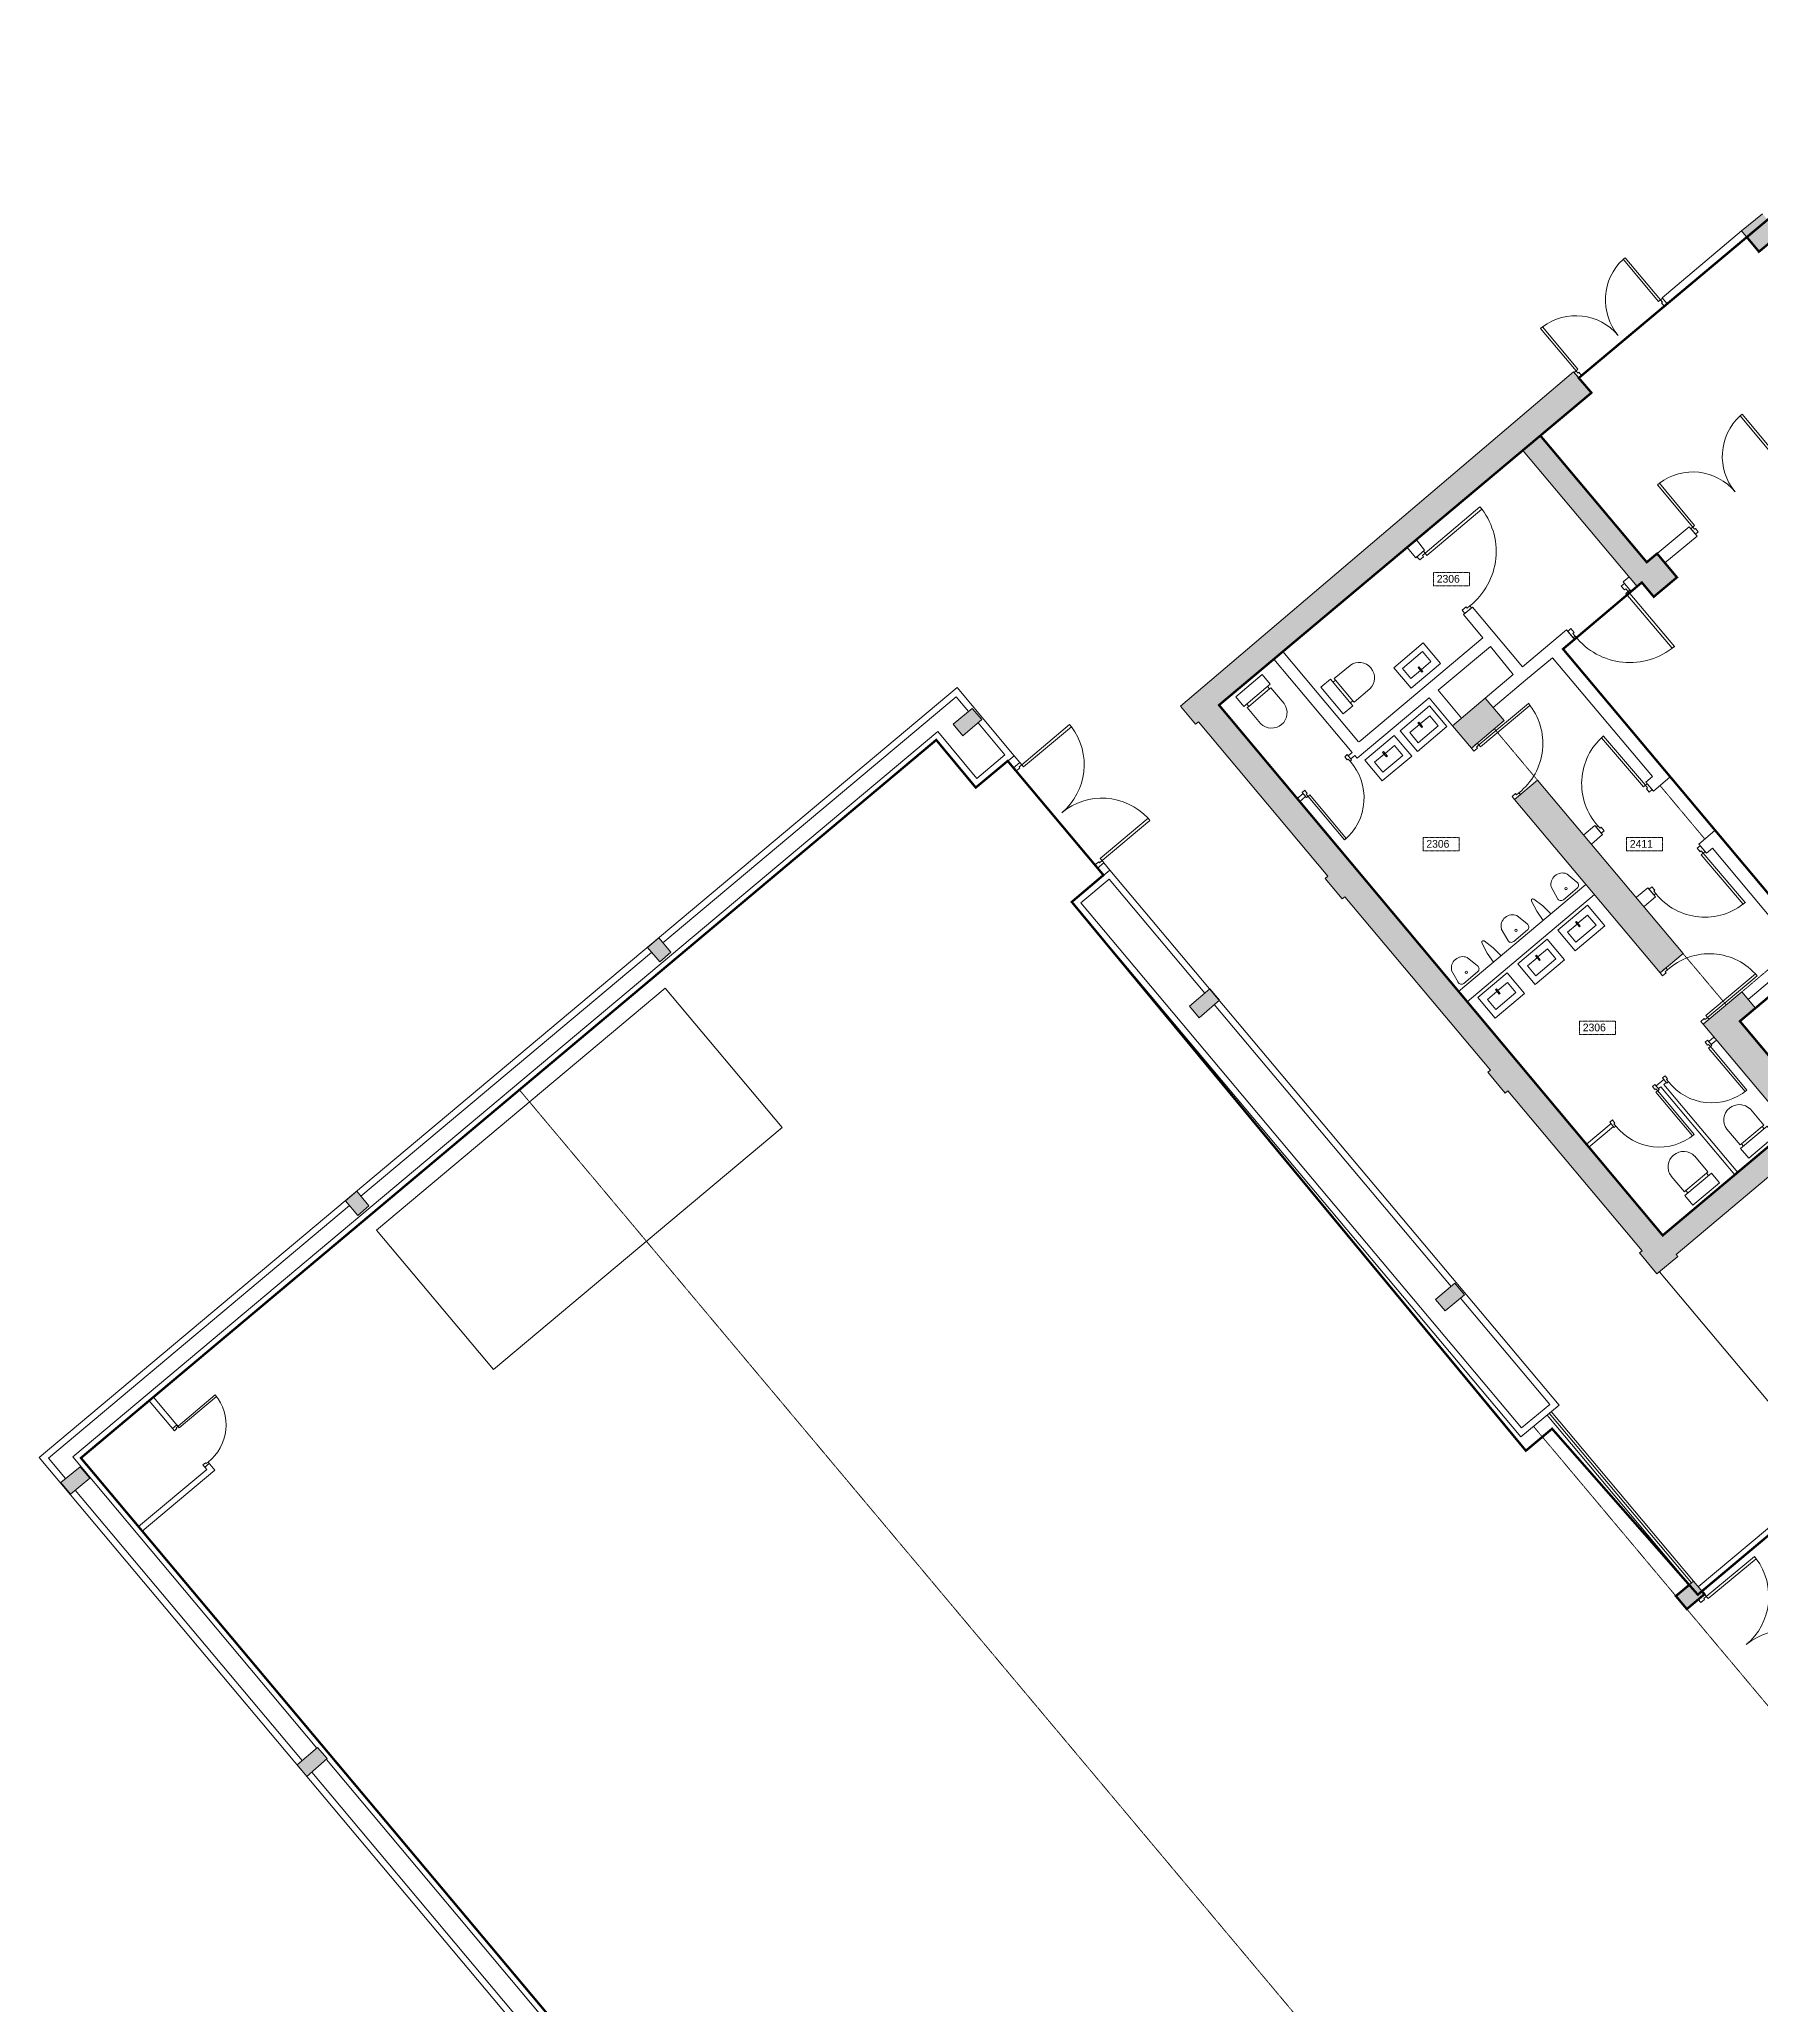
# Model space of a CAD drawing. Header units: millimetres. Extents: x 62976 to 1097852, y -110926 to 167100.
# Drawn here: x 376092 to 398420, y -49876 to -24384 of the extents above; entities that cross this region are included whole.
import ezdxf

# ---------------------------------------------------------------- set-up
doc = ezdxf.new("R2010")
doc.units = ezdxf.units.MM
doc.linetypes.add('HIDDENX2', pattern=[0.75, 0.5, -0.25])
for name, color, linetype, lineweight in [('BLOCKS', 8, 'Continuous', 15), ('Ceiling', 45, 'HIDDENX2', 15), ('GIA', 84, 'Continuous', 15), ('NIA', 30, 'Continuous', 15), ('Partitions', 155, 'Continuous', 15), ('WALLS', 7, 'Continuous', 15)]:
    doc.layers.add(name, color=color, linetype=linetype, lineweight=lineweight)
doc.layers.add('Whatch', color=7, linetype='Continuous', lineweight=15, true_color=0xa8a8a8)
doc.styles.add('Century Gothic', font='GOTHIC.TTF')

# ---------------------------------------------------------------- blocks, each defined once
blk = doc.blocks.new('DOOR 840')
at = {"layer": 'BLOCKS'}
for p, q in [((-582, 249), (-582, -591)), ((-582, -591), (-582, 249)), ((-548, 249), (-582, 249)), ((-548, -591), (-548, 248)), ((-612, -691), (-612, -591)), ((-582, -591), (-612, -591)), ((-548, -591), (-582, -591)), ((-582, -632), (-582, -591)), ((-562, -632), (-582, -632)), ((-562, -691), (-562, -632)), ((208, -632), (228, -632)), ((208, -691), (208, -632)), ((228, -632), (228, -591)), ((228, -591), (258, -591)), ((258, -691), (258, -591)), ((-562, -691), (-612, -691)), ((208, -691), (258, -691))]:
    blk.add_line(p, q, dxfattribs=at)
blk.add_arc((-586, -565), 814, 358.1575, 89.7593, dxfattribs=at)
blk = doc.blocks.new('wc')
at = {"layer": 'BLOCKS'}
for p, q in [((36874, 129352), (36874, 129084)), ((37274, 129084), (37274, 129352)), ((37299, 129044), (36849, 129044)), ((36849, 129044), (36849, 128881)), ((36874, 129084), (36899, 129084)), ((36899, 129044), (36899, 129084)), ((36899, 129084), (37249, 129084)), ((37249, 129084), (37249, 129044)), ((37274, 129084), (37249, 129084)), ((37299, 128881), (37299, 129044)), ((36849, 128881), (37299, 128881))]:
    blk.add_line(p, q, dxfattribs=at)
blk.add_arc((37074, 129339), 200, 3.8042, 176.1958, dxfattribs=at)
blk = doc.blocks.new('sink wc')
at = {"layer": 'BLOCKS'}
for p, q in [((36043, 129595), (36543, 129595)), ((36043, 129245), (36043, 129595)), ((36285, 129525), (36285, 129448)), ((36285, 129525), (36300, 129525)), ((36300, 129525), (36300, 129448)), ((36543, 129595), (36543, 129245)), ((36543, 129245), (36043, 129245)), ((36123, 129495), (36285, 129495)), ((36123, 129325), (36123, 129495)), ((36463, 129325), (36123, 129325)), ((36300, 129448), (36285, 129448)), ((36300, 129495), (36463, 129495)), ((36463, 129495), (36463, 129325))]:
    blk.add_line(p, q, dxfattribs=at)
blk = doc.blocks.new('bide')
at = {"layer": 'BLOCKS'}
for p, q in [((114921, 102425), (114921, 102193)), ((114984, 102473), (115151, 102442)), ((114984, 102145), (115152, 102177))]:
    blk.add_line(p, q, dxfattribs=at)
blk.add_circle((115011, 102309), 15, dxfattribs=at)
for centre, radius, start, end in [((114971, 102425), 50, 74.0546, 180), ((115082, 102309), 149, 298.0058, 62.5661), ((114971, 102193), 50, 180, 285.9454)]:
    blk.add_arc(centre, radius, start, end, dxfattribs=at)
blk = doc.blocks.new('DOUBLE DOOR')
at = {"layer": 'BLOCKS'}
for p, q in [((-1520, -760), (-1555, -760)), ((-1555, -760), (-1555, -860)), ((-1555, -860), (-1505, -860)), ((-1520, -760), (-1520, -800)), ((-1520, -800), (-1505, -800)), ((-1505, -800), (-1505, -860)), ((-15, -800), (-15, -860)), ((0, -800), (-15, -800)), ((35, -860), (-15, -860)), ((0, -760), (35, -760)), ((0, -760), (0, -800)), ((35, -760), (35, -860))]:
    blk.add_line(p, q, dxfattribs=at)
for points in [[(-1485, -760), (-1485, 0), (-1520, 0), (-1520, -760)], [(-35, -760), (-35, 0), (0, 0), (0, -760)]]:
    blk.add_lwpolyline(points, close=True, dxfattribs=at)
for centre, start, end in [((-1521, -761), 0.0439, 87.2558), ((1, -761), 92.7442, 179.9561)]:
    blk.add_arc(centre, 761, start, end, dxfattribs=at)

msp = doc.modelspace()

# ---------------------------------------------------------------- hatches: boundary and pattern name
at = {"layer": 'Whatch', "ltscale": 2}
h = msp.add_hatch(color=256, dxfattribs=at)
h.dxf.hatch_style = 1
h.paths.add_polyline_path([(399593, -38174), (399223, -37734), (398896, -38009), (398150, -37120), (398352, -36950), (398175, -36740), (397674, -37160), (398805, -38507), (397149, -39898), (391390, -33023), (395337, -29720), (396816, -31482), (396878, -31429), (397033, -31615), (397334, -31364), (397076, -31055), (396942, -31168), (395567, -29522), (396225, -28969), (396061, -28777), (396060, -28777), (396038, -28750), (395994, -28699), (390896, -33033), (391091, -33267), (391127, -33237), (392804, -35238), (392769, -35268), (392993, -35531), (393025, -35505), (394914, -37756), (394882, -37782), (395106, -38052), (395138, -38025), (396882, -40098), (396850, -40126), (397074, -40396), (397344, -40172), (397322, -40147), (398999, -38734), (399459, -39283), (399599, -39166), (399109, -38582)])
h.paths.add_polyline_path([(395525, -33994), (395226, -34245), (397115, -36494), (397191, -36430), (397413, -36243)], flags=17)
h.paths.add_polyline_path([(395093, -33221), (394846, -32930), (394422, -33287), (394667, -33579), (394744, -33514)], flags=17)
h.paths.add_polyline_path([(401527, -36541), (401624, -36459), (401525, -36343), (401455, -36402), (401291, -36209), (401077, -36390), (401240, -36583), (401170, -36643), (401268, -36759), (401365, -36678), (401482, -36815), (401643, -36679)])
h.paths.add_polyline_path([(404292, -34206), (404194, -34089), (403806, -34417), (403642, -34223), (403428, -34405), (403591, -34598), (403521, -34657), (403619, -34774), (403716, -34692), (403833, -34830), (403994, -34694), (403878, -34556)])
h.paths.add_polyline_path([(402450, -42573), (402306, -42692), (402487, -42907), (403442, -44041), (403585, -43921)])
h.paths.add_polyline_path([(408137, -43132), (408021, -42993), (407409, -43507), (407292, -43368), (407130, -43503), (407247, -43642), (406567, -44213), (406683, -44352)])
h.paths.add_polyline_path([(412777, -39238), (412660, -39100), (412165, -39515), (412048, -39376), (412048, -39376), (411887, -39512), (412003, -39651), (411376, -40178), (411492, -40317)])
h.paths.add_polyline_path([(399667, -29417), (399398, -29105), (399108, -29349), (399371, -29667)])
h.paths.add_polyline_path([(398667, -26916), (398443, -26646), (398173, -26870), (398397, -27139)])
h.paths.add_polyline_path([(399963, -25830), (399733, -25560), (399470, -25784), (399693, -26053)])
h.paths.add_polyline_path([(401629, -26909), (401556, -26968), (400457, -25659), (400529, -25599), (400115, -25099), (400686, -24622), (400487, -24384), (399676, -25062), (399948, -25385), (401556, -27297), (401358, -27464), (401657, -27811), (401846, -27653), (401971, -27798), (402214, -27600), (402214, -27600)])
h.paths.add_polyline_path([(402782, -28270), (402780, -28272), (402703, -28336), (402537, -28476), (402680, -28646), (402926, -28440)])
h.paths.add_polyline_path([(404962, -30919), (404735, -31111), (404995, -31419), (405222, -31227)])
h = msp.add_hatch(color=256, dxfattribs=at)
h.dxf.hatch_style = 1
h.paths.add_polyline_path([(376746, -43045), (376621, -42901), (376371, -43105), (376496, -43256)])
h.paths.add_polyline_path([(379826, -46685), (379701, -46540), (379438, -46764), (379501, -46841), (379563, -46915)])
h.paths.add_polyline_path([(383005, -50509), (382880, -50358), (382630, -50569), (382755, -50713)])
h.paths.add_polyline_path([(386181, -54337), (386040, -54168), (385811, -54361), (385952, -54529)])
h.paths.add_polyline_path([(387413, -55805), (387272, -55636), (387043, -55829), (387184, -55997)])
h.paths.add_polyline_path([(389376, -58143), (389234, -57975), (389005, -58167), (389147, -58336)])
h.paths.add_polyline_path([(392546, -61922), (392405, -61754), (392176, -61946), (392317, -62115)])
h.paths.add_polyline_path([(396253, -58422), (396084, -58564), (396276, -58793), (396445, -58651)])
h.paths.add_polyline_path([(400170, -55135), (400001, -55277), (400193, -55506), (400362, -55364)])
h.paths.add_polyline_path([(404118, -52213), (403977, -52044), (403748, -52236), (403889, -52405)])
h.paths.add_polyline_path([(400743, -48190), (400514, -48383), (400656, -48551), (400885, -48359)])
h.paths.add_polyline_path([(398781, -45852), (398552, -46044), (398693, -46213), (398923, -46021)])
h.paths.add_polyline_path([(397691, -44552), (397549, -44384), (397320, -44576), (397462, -44745), (397609, -44621), (397608, -44621)])
h.paths.add_polyline_path([(394579, -40671), (394454, -40519), (394203, -40730), (394329, -40875)])
h.paths.add_polyline_path([(391397, -36849), (391274, -36703), (391011, -36926), (391136, -37077)])
h.paths.add_polyline_path([(388319, -33207), (388194, -33062), (387944, -33266), (388069, -33418)])
h.paths.add_polyline_path([(384126, -36040), (383981, -36165), (384139, -36349), (384284, -36224)])
h.paths.add_polyline_path([(380210, -39324), (380188, -39343), (380065, -39449), (380223, -39640), (380368, -39515)])

# ---------------------------------------------------------------- linework, layer by layer
at = {"layer": 'BLOCKS'}
for p, q in [((388728, -33834), (388653, -33745)), ((388810, -33766), (388735, -33677)), ((389818, -35135), (389897, -35227)), ((389900, -35066), (389979, -35159)), ((395449, -35543), (395448, -35561)), ((395448, -35561), (395516, -35693)), ((395460, -35534), (395449, -35543)), ((395478, -35536), (395460, -35534)), ((395596, -35625), (395478, -35536)), ((395700, -35728), (395596, -35625)), ((395516, -35693), (395599, -35812)), ((394804, -36085), (394802, -36104)), ((394802, -36104), (394870, -36236)), ((394814, -36077), (394804, -36085)), ((394832, -36078), (394814, -36077)), ((394951, -36168), (394832, -36078)), ((395054, -36270), (394951, -36168)), ((394870, -36236), (394953, -36355)), ((397107, -40369), (398877, -42475))]:
    msp.add_line(p, q, dxfattribs=at)
at = {"layer": 'BLOCKS', "ltscale": 2}
for p, q in [((384210, -36692), (380468, -39830)), ((384210, -36692), (385726, -38498)), ((385726, -38498), (381984, -41637)), ((380468, -39830), (381984, -41637)), ((395650, -42229), (397496, -44429)), ((395676, -42206), (397522, -44406)), ((395703, -42184), (397549, -44384))]:
    msp.add_line(p, q, dxfattribs=at)
at = {"layer": 'Ceiling'}
for p, q in [((396002, -32164), (396741, -31546)), ((394966, -33328), (395525, -33994)), ((397695, -34757), (397114, -34064)), ((397827, -34645), (397245, -33952)), ((398867, -36155), (398175, -36740)), ((397413, -36243), (397973, -36909)), ((398127, -56850), (382319, -38010)), ((395474, -42376), (403697, -52176))]:
    msp.add_line(p, q, dxfattribs=at)
for points in [[(394175, -31300), (394642, -31300), (394642, -31474), (394175, -31474)], [(394040, -34737), (394507, -34737), (394507, -34912), (394040, -34912)], [(396678, -34737), (397145, -34737), (397145, -34912), (396678, -34912)], [(396068, -37119), (396535, -37119), (396535, -37293), (396068, -37293)]]:
    msp.add_lwpolyline(points, close=True, dxfattribs=at)
at = {"layer": 'GIA', "ltscale": 2}
for points in [[(400014, -25464, 30, 30, 0), (396060, -28777, 30, 30, 0), (396225, -28969, 30, 30, 0), (391394, -33020, 30, 30, 0), (397149, -39898, 30, 30, 0), (398946, -38388, 30, 30, 0)], [(401427, -41350, 30, 30, 0), (397604, -44558, 30, 30, 0), (395714, -42406, 30, 30, 0), (395374, -42691, 30, 30, 0), (389484, -35573, 30, 30, 0), (389895, -35225, 30, 30, 0), (388653, -33745, 30, 30, 0), (388239, -34090, 30, 30, 0), (387726, -33472, 30, 30, 0), (376632, -42785, 30, 30, 0), (392586, -61798, 30, 30, 0)]]:
    msp.add_lwpolyline(points, format="xyseb", dxfattribs=at)
at = {"layer": 'NIA', "ltscale": 2}
for points in [[(398667, -26916, 30, 30, 0), (398397, -27139, 30, 30, 0), (398240, -26950, 30, 30, 0), (396060, -28777, 30, 30, 0), (396225, -28969, 30, 30, 0), (395562, -29525, 30, 30, 0), (396942, -31167, 30, 30, 0), (397076, -31055, 30, 30, 0), (397334, -31363, 30, 30, 0), (397033, -31615, 30, 30, 0), (396878, -31429, 30, 30, 0), (395856, -32293, 30, 30, 0), (399180, -36254, 30, 30, 0), (398150, -37120, 30, 30, 0), (398896, -38009, 30, 30, 0)], [(401288, -41467, 30, 30, 0), (397658, -44513, 30, 30, 0), (397691, -44552, 30, 30, 0), (397462, -44745, 30, 30, 0), (397320, -44576, 30, 30, 0), (397493, -44431, 30, 30, 0), (395714, -42406, 30, 30, 0), (395374, -42691, 30, 30, 0), (389484, -35573, 30, 30, 0), (389895, -35225, 30, 30, 0), (388653, -33745, 30, 30, 0), (388239, -34090, 30, 30, 0), (387726, -33472, 30, 30, 0), (376632, -42785, 30, 30, 0), (392586, -61798, 30, 30, 0)]]:
    msp.add_lwpolyline(points, format="xyseb", dxfattribs=at)
at = {"layer": 'Partitions'}
for p, q in [((398239, -26949), (397206, -27815)), ((397140, -27736), (397206, -27815)), ((397492, -30707), (397076, -31055)), ((397594, -30829), (397177, -31176)), ((397492, -30707), (397492, -30707)), ((397492, -30707), (397594, -30829)), ((393836, -30977), (393947, -31108)), ((394059, -31010), (393947, -31108)), ((393954, -30878), (394059, -31010)), ((396712, -31358), (396636, -31421)), ((396636, -31421), (396741, -31546)), ((396816, -31482), (396741, -31546)), ((394566, -31846), (394680, -31750)), ((394566, -31846), (394816, -32148)), ((394680, -31750), (395330, -32524)), ((395901, -32044), (395330, -32524)), ((395901, -32044), (396003, -32166)), ((392223, -32326), (393204, -33498)), ((394816, -32148), (393210, -33498)), ((394237, -32826), (394915, -32260)), ((394915, -32260), (395211, -32622)), ((395856, -32293), (396003, -32166)), ((395856, -32293), (397245, -33952)), ((392107, -32423), (393121, -33634)), ((395211, -32622), (394846, -32930)), ((395369, -32695), (395718, -32405)), ((395718, -32405), (397015, -33945)), ((376092, -42779), (387996, -32793)), ((387996, -32793), (388735, -33677)), ((394237, -32826), (394540, -33188)), ((395369, -32695), (394948, -33050)), ((384181, -36104), (387986, -32912)), ((387986, -32912), (388145, -33102)), ((393184, -33708), (394119, -32925)), ((394119, -32925), (394422, -33287)), ((387745, -33363), (376527, -42772)), ((387745, -33363), (388251, -33972)), ((388268, -33250), (388616, -33666)), ((387726, -33472), (376632, -42785)), ((387726, -33472), (388240, -34091)), ((393121, -33634), (393070, -33677)), ((388240, -34091), (388735, -33677)), ((388251, -33972), (388616, -33666)), ((393154, -33672), (393102, -33715)), ((393154, -33672), (393184, -33708)), ((397015, -33945), (396929, -34018)), ((397030, -34135), (396929, -34018)), ((397245, -33952), (397030, -34135)), ((392484, -34168), (392405, -34234)), ((392516, -34206), (392437, -34273)), ((396268, -34582), (396125, -34704)), ((396368, -34700), (396268, -34582)), ((397827, -34645), (397617, -34824)), ((397827, -34645), (399180, -36253)), ((396368, -34700), (396224, -34823)), ((397617, -34824), (397717, -34942)), ((397794, -34876), (397717, -34942)), ((397794, -34876), (398951, -36256)), ((389484, -35573), (389978, -35159)), ((389978, -35159), (395804, -42100)), ((389603, -35583), (389968, -35278)), ((389968, -35278), (391209, -36757)), ((396152, -35347), (394500, -36736)), ((396955, -35389), (396811, -35511)), ((396955, -35389), (397055, -35506)), ((389484, -35573), (395309, -42513)), ((389603, -35583), (395319, -42394)), ((396265, -35478), (394611, -36868)), ((397055, -35506), (396911, -35629)), ((380264, -39390), (384034, -36227)), ((398951, -36256), (398258, -36838)), ((399180, -36253), (398352, -36950)), ((391333, -36905), (394403, -40562)), ((397814, -37326), (397747, -37383)), ((397846, -37365), (397779, -37421)), ((397162, -37874), (397064, -37957)), ((397125, -37971), (397096, -37995)), ((397125, -37971), (398084, -39113)), ((397194, -37913), (397163, -37939)), ((397163, -37939), (398122, -39081)), ((396479, -38448), (396160, -38717)), ((396512, -38487), (396192, -38755)), ((376211, -42789), (380117, -39512)), ((394528, -40712), (395685, -42090)), ((401240, -41410), (397609, -44456)), ((401288, -41467), (397658, -44513)), ((377517, -42043), (377844, -42432)), ((377574, -41995), (377908, -42392)), ((395804, -42100), (395309, -42513)), ((395685, -42090), (395319, -42394)), ((392176, -61946), (376092, -42779)), ((376433, -43053), (376211, -42789)), ((376527, -42772), (379693, -46547)), ((376632, -42785), (392631, -61852)), ((378264, -42933), (377379, -43675)), ((378369, -42942), (377427, -43733)), ((378215, -42875), (378264, -42933)), ((378282, -42838), (378369, -42942)), ((379502, -46710), (376559, -43203)), ((382694, -50515), (379627, -46859)), ((379816, -46694), (392520, -61842))]:
    msp.add_line(p, q, dxfattribs=at)
at = {"layer": 'WALLS'}
for p, q in [((398173, -26870), (398397, -27139)), ((398397, -27139), (398667, -26916)), ((395994, -28699), (396225, -28969)), ((396225, -28969), (395567, -29522)), ((395567, -29522), (396942, -31168)), ((395337, -29720), (391390, -33023)), ((395337, -29720), (396816, -31482)), ((397076, -31055), (396942, -31168)), ((397076, -31055), (397334, -31364)), ((396878, -31429), (396816, -31482)), ((396878, -31429), (397033, -31615)), ((397334, -31364), (397033, -31615)), ((387944, -33266), (388194, -33062)), ((388194, -33062), (388319, -33207)), ((391390, -33023), (397149, -39898)), ((394846, -32930), (394422, -33287)), ((394846, -32930), (395093, -33221)), ((387944, -33266), (388069, -33418)), ((388069, -33418), (388319, -33207)), ((394422, -33287), (394667, -33579)), ((394965, -33327), (394966, -33328)), ((395525, -33994), (397413, -36243)), ((395226, -34245), (397115, -36494)), ((384126, -36040), (383981, -36165)), ((384139, -36349), (383981, -36165)), ((384284, -36224), (384126, -36040)), ((384284, -36224), (384139, -36349)), ((391274, -36702), (391011, -36926)), ((391400, -36847), (391274, -36702)), ((391136, -37077), (391011, -36926)), ((391400, -36847), (391136, -37077)), ((398175, -36740), (398352, -36950)), ((397674, -37160), (398805, -38507)), ((398150, -37120), (398896, -38009)), ((398805, -38507), (397149, -39898)), ((380065, -39449), (380210, -39324)), ((380223, -39640), (380065, -39449)), ((380368, -39515), (380210, -39324)), ((380223, -39640), (380368, -39515)), ((394203, -40730), (394454, -40519)), ((394454, -40519), (394579, -40671)), ((394203, -40730), (394329, -40875)), ((394329, -40875), (394579, -40671)), ((376371, -43105), (376621, -42901)), ((376496, -43256), (376746, -43045)), ((376621, -42901), (376746, -43045)), ((376371, -43105), (376496, -43256)), ((379701, -46540), (379438, -46764)), ((379826, -46685), (379701, -46540)), ((379563, -46916), (379438, -46764)), ((379826, -46685), (379563, -46916))]:
    msp.add_line(p, q, dxfattribs=at)
at = {"layer": 'WALLS', "ltscale": 2}
for p, q in [((395093, -33221), (394667, -33579)), ((395525, -33994), (395226, -34245)), ((397413, -36243), (397115, -36494)), ((398175, -36740), (397674, -37160)), ((398352, -36950), (398150, -37120)), ((397320, -44576), (397549, -44384)), ((397320, -44576), (397462, -44745)), ((397462, -44745), (397691, -44552)), ((397549, -44384), (397691, -44552))]:
    msp.add_line(p, q, dxfattribs=at)
at = {"layer": 'Whatch'}
for p, q in [((398443, -26646), (398173, -26870)), ((398173, -26870), (397140, -27736)), ((390896, -33033), (395994, -28699)), ((391091, -33267), (390896, -33033)), ((391091, -33267), (391127, -33237)), ((391127, -33237), (392804, -35238)), ((392769, -35268), (392804, -35238)), ((392993, -35531), (392769, -35268)), ((393025, -35505), (392993, -35531)), ((393025, -35505), (394914, -37756)), ((394914, -37756), (394882, -37782)), ((394882, -37782), (395106, -38052)), ((395106, -38052), (395138, -38025)), ((395138, -38025), (396882, -40098)), ((398999, -38734), (397322, -40147)), ((396850, -40126), (396882, -40098)), ((396850, -40126), (397074, -40396)), ((397074, -40396), (397344, -40172)), ((397322, -40147), (397344, -40172))]:
    msp.add_line(p, q, dxfattribs=at)

# ---------------------------------------------------------------- block references
at = {"layer": 'BLOCKS'}
for name, p, xscale, yscale, zscale, rotation in [('DOUBLE DOOR', (395565, -28136), -0.9408805031446582, 0.9408805031446582, 0.9408805031446582, 40.00205790596021), ('DOUBLE DOOR', (397080, -30161), -0.9408805031446582, 0.9408805031446582, 0.9408805031446582, 39.80017364122747), ('DOOR 840', (394984, -31118), 1.108353700557137, 1.108353700557137, 1.108353700557137, 310.2422798917496), ('DOOR 840', (396630, -32464), 1.108353700557137, 1.108353700557137, 1.108353700557137, 220.2422798917496), ('DOUBLE DOOR', (390498, -34516), 1.067017722082124, 1.067017722082124, 1.067017722082124, 309.97103419003), ('DOOR 840', (393274, -34273), -0.8779458345896517, 0.8779458345896517, 0.8779458345896517, 219.9543394430029), ('DOOR 840', (397709, -38175), 0.8779458345896518, 0.8779458345896518, 0.8779458345896518, 219.9543394429818), ('DOOR 840', (397026, -38749), 0.8779458345896518, 0.8779458345896518, 0.8779458345896518, 219.9543394429818), ('DOOR 840', (378512, -42422), 0.7499999999969478, 0.7499999999969478, 0.7499999999969478, 309.9993554023657), ('DOUBLE DOOR', (399374, -45311), 1.067017722082124, 1.067017722082124, 1.067017722082124, 309.6988376619591)]:
    msp.add_blockref(name, p, dxfattribs=dict(at, xscale=xscale, yscale=yscale, zscale=zscale, rotation=rotation))
for name, p, rotation in [('wc', (270351, -87514), 310.0516662500144), ('wc', (337229, 89742), 220.0516662500144), ('DOOR 840', (395590, -33603), 310.0204703551148), ('DOOR 840', (397616, -35767), 220.462227490938), ('sink wc', (451591, -158332), 40.05166624994597), ('wc', (452990, -161262), 40.05166625001441), ('wc', (452267, -161870), 40.05166625001441)]:
    msp.add_blockref(name, p, dxfattribs=dict(at, rotation=rotation))
at = {"layer": 'BLOCKS', "xscale": -1}
for name, p, rotation in [('sink wc', (282904, 43205), 220.0516662500144), ('sink wc', (505106, -109038), 40.05166625001439), ('sink wc', (504649, -109422), 40.05166625001439), ('DOOR 840', (396099, -33988), 40.46222749092618), ('DOOR 840', (397810, -36247), 310.0204703551307), ('sink wc', (506632, -112062), 40.05166625001439), ('sink wc', (506113, -112499), 40.05166625001439)]:
    msp.add_blockref(name, p, dxfattribs=dict(at, rotation=rotation))
at = {"layer": 'Whatch', "rotation": 130.0516662500304}
for p in [(548214, -57604), (547568, -58146), (546923, -58689)]:
    msp.add_blockref('bide', p, dxfattribs=at)

# ---------------------------------------------------------------- texts
at = {"layer": 'Ceiling', "char_height": 100, "width": 730.14, "attachment_point": 1, "style": 'Century Gothic'}
for s, insert in [('2306', (394219, -31332)), ('2306', (394084, -34770)), ('2411', (396723, -34770)), ('2306', (396113, -37151))]:
    msp.add_mtext(s, dxfattribs=dict(at, insert=insert))

doc.saveas('drawing.dxf')
